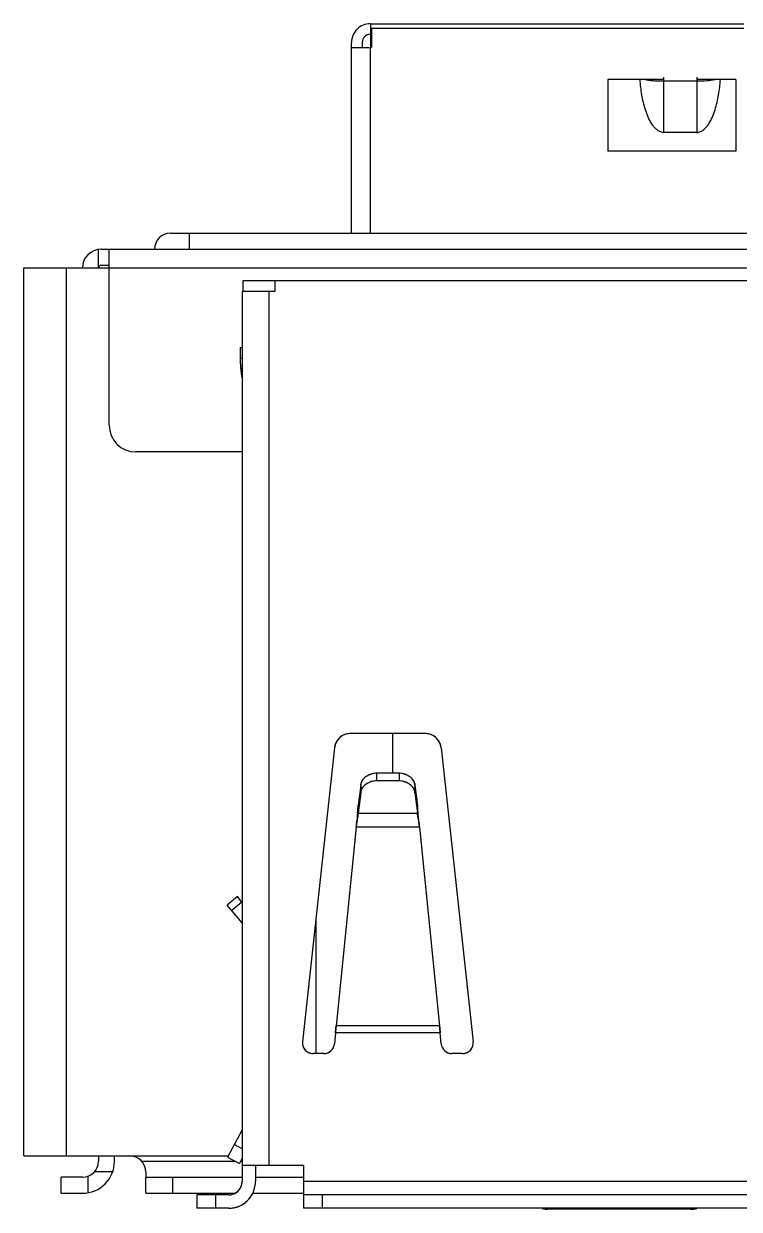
# Model space of a CAD drawing. Header units: millimetres. Extents: x 15 to 418, y 12 to 300.
# Drawn here: x 228.82 to 242.23, y 120.72 to 142.95 of the extents above; entities that cross this region are included whole.
import ezdxf

# ---------------------------------------------------------------- set-up
doc = ezdxf.new("R2010")
doc.units = ezdxf.units.MM
doc.header["$LTSCALE"] = 23.1
doc.layers.get('0').update_dxf_attribs({"linetype": 'CONTINUOUS'})

msp = doc.modelspace()

# ---------------------------------------------------------------- linework, layer by layer
at = {"color": 6, "linetype": 'Continuous'}
for p, q in [((235.311, 142.951), (242.311, 142.951)), ((235.319, 142.951), (235.319, 142.502)), ((235.319, 142.751), (235.311, 142.751)), ((242.311, 142.862), (235.333, 142.862)), ((235.333, 142.862), (235.333, 142.502)), ((234.961, 139.022), (234.961, 142.601)), ((234.961, 142.502), (235.333, 142.502)), ((235.161, 142.601), (235.161, 142.502)), ((235.311, 142.502), (235.311, 139.022)), ((235.333, 142.601), (235.319, 142.601)), ((240.809, 141.902), (239.761, 141.902)), ((239.761, 141.902), (239.761, 140.562)), ((240.809, 141.951), (240.809, 140.912)), ((240.809, 141.877), (241.429, 141.877)), ((241.429, 141.951), (241.429, 140.912)), ((242.161, 141.902), (241.429, 141.902)), ((242.161, 141.902), (242.161, 140.562)), ((241.429, 140.912), (240.809, 140.912)), ((242.161, 140.562), (239.761, 140.562)), ((231.569, 139.022), (245.969, 139.022)), ((231.919, 139.022), (231.919, 138.722)), ((230.219, 138.372), (230.219, 138.719)), ((230.269, 138.722), (247.899, 138.722)), ((230.419, 135.422), (230.419, 138.722)), ((228.819, 138.372), (248.311, 138.372)), ((228.819, 121.722), (228.819, 138.372)), ((229.619, 121.722), (229.619, 138.372)), ((230.269, 138.422), (230.419, 138.422)), ((232.911, 134.922), (230.919, 134.922)), ((228.819, 121.722), (232.651, 121.722)), ((230.219, 121.722), (230.219, 121.622)), ((230.519, 121.622), (230.519, 121.722)), ((231.027, 121.622), (232.784, 121.622)), ((232.881, 121.622), (232.911, 121.622)), ((230.484, 121.422), (230.142, 121.422)), ((231.104, 121.422), (231.104, 121.339)), ((229.919, 121.322), (229.519, 121.322)), ((229.519, 121.022), (229.519, 121.322)), ((230.019, 121.339), (230.019, 121.031)), ((231.104, 121.031), (231.104, 121.322)), ((231.114, 121.322), (232.911, 121.322)), ((231.604, 121.322), (231.604, 121.022)), ((233.161, 121.322), (234.061, 121.322)), ((229.519, 121.022), (229.919, 121.022)), ((231.114, 121.022), (232.775, 121.022)), ((233.107, 121.022), (234.061, 121.022))]:
    msp.add_line(p, q, dxfattribs=at)
at = {"color": 7, "linetype": 'Continuous'}
for p, q in [((247.471, 138.131), (232.921, 138.131)), ((232.921, 138.131), (232.921, 137.931)), ((233.521, 138.131), (233.521, 137.931)), ((233.521, 137.931), (232.911, 137.931)), ((232.911, 137.931), (232.911, 121.241)), ((233.411, 137.931), (233.411, 121.541)), ((232.874, 136.881), (232.911, 136.881)), ((232.874, 136.881), (232.874, 136.681)), ((232.911, 136.681), (232.874, 136.681)), ((236.342, 129.641), (234.939, 129.641)), ((235.731, 129.641), (235.731, 128.897)), ((234.641, 129.373), (234.042, 123.863)), ((236.641, 129.373), (237.24, 123.863)), ((235.851, 128.897), (235.431, 128.897)), ((235.431, 128.897), (235.431, 128.753)), ((235.851, 128.753), (235.431, 128.753)), ((235.851, 128.897), (235.851, 128.753)), ((235.132, 128.675), (235.085, 128.29)), ((235.132, 128.532), (235.085, 128.146)), ((235.132, 128.675), (235.132, 128.532)), ((236.149, 128.675), (236.196, 128.29)), ((236.149, 128.675), (236.149, 128.532)), ((236.149, 128.532), (236.196, 128.146)), ((235.085, 128.29), (235.085, 128.146)), ((236.196, 128.29), (236.196, 128.146)), ((235.073, 128.151), (235.073, 128.147)), ((235.085, 128.146), (236.196, 128.146)), ((236.209, 128.151), (236.209, 128.147)), ((235.048, 127.885), (234.672, 124.161)), ((235.056, 127.945), (235.048, 127.885)), ((236.233, 127.885), (235.048, 127.885)), ((235.056, 127.945), (235.06, 127.976)), ((236.221, 127.976), (236.225, 127.945)), ((236.233, 127.885), (236.225, 127.945)), ((236.233, 127.885), (236.61, 124.161)), ((232.822, 126.584), (232.63, 126.423)), ((232.907, 126.482), (232.822, 126.584)), ((232.911, 126.089), (232.63, 126.423)), ((232.907, 126.482), (232.715, 126.322)), ((234.291, 126.152), (234.291, 123.641)), ((234.661, 124.031), (234.668, 124.118)), ((234.668, 124.118), (234.661, 124.031)), ((234.668, 124.118), (234.672, 124.161)), ((234.672, 124.161), (234.668, 124.118)), ((236.61, 124.161), (234.672, 124.161)), ((236.61, 124.161), (236.614, 124.118)), ((236.614, 124.118), (236.61, 124.161)), ((236.614, 124.118), (236.621, 124.031)), ((236.621, 124.031), (236.614, 124.118)), ((234.661, 124.031), (234.64, 123.821)), ((236.621, 124.031), (234.661, 124.031)), ((236.642, 123.821), (236.621, 124.031)), ((234.441, 123.641), (234.241, 123.641)), ((237.041, 123.641), (236.841, 123.641)), ((232.911, 122.211), (232.638, 121.699)), ((232.911, 121.854), (232.763, 121.933)), ((232.638, 121.699), (232.859, 121.582)), ((232.911, 121.679), (232.859, 121.582)), ((234.061, 121.541), (232.911, 121.541)), ((233.161, 121.541), (233.161, 121.241)), ((234.061, 121.541), (234.061, 120.741)), ((245.881, 121.241), (234.061, 121.241)), ((232.661, 120.991), (232.061, 120.991)), ((232.061, 120.991), (232.061, 120.741)), ((232.411, 120.991), (232.411, 120.741)), ((245.881, 120.991), (234.061, 120.991)), ((234.411, 120.991), (234.411, 120.741)), ((232.661, 120.741), (232.061, 120.741)), ((245.881, 120.741), (234.061, 120.741)), ((241.321, 120.721), (238.641, 120.721))]:
    msp.add_line(p, q, dxfattribs=at)
at = {"color": 6, "linetype": 'Continuous'}
for centre, radius, start, end in [((235.311, 142.601), 0.35, 89.9714, 180.0286), ((235.311, 142.601), 0.15, 89.9407, 180.0593), ((231.569, 138.722), 0.3, 90, 180), ((230.269, 138.372), 0.35, 90, 180), ((230.269, 138.372), 0.05, 90, 180), ((230.919, 135.422), 0.5, 180, 270), ((229.919, 121.622), 0.6, 270, 360), ((229.919, 121.622), 0.3, 270, 360), ((230.804, 121.422), 0.3, 0, 90)]:
    msp.add_arc(centre, radius, start, end, dxfattribs=at)
at = {"color": 7, "linetype": 'Continuous'}
for centre, radius, start, end in [((234.891, 136.681), 2.017, 179.9996, 190.5557), ((234.889, 136.681), 2.015, 179.9951, 189.6092), ((234.89, 136.681), 2.016, 189.6074, 190.5465), ((234.939, 129.341), 0.3, 89.9951, 173.8015), ((234.939, 129.342), 0.299, 119.006, 123.4557), ((234.939, 129.341), 0.3, 113.4155, 119.0055), ((234.939, 129.342), 0.299, 106.5408, 113.4169), ((234.939, 129.339), 0.302, 90.0625, 106.4881), ((236.342, 129.339), 0.302, 73.5017, 89.948), ((236.342, 129.341), 0.3, 6.1985, 90.0049), ((236.343, 129.342), 0.299, 66.5835, 73.4549), ((236.342, 129.341), 0.301, 62.0317, 66.5852), ((236.343, 129.341), 0.299, 56.5466, 62.0325), ((234.941, 129.34), 0.302, 157.2983, 173.7445), ((234.939, 129.341), 0.299, 150.3801, 157.2514), ((234.94, 129.341), 0.301, 145.8282, 150.3818), ((234.939, 129.341), 0.299, 140.3431, 145.829), ((234.94, 129.34), 0.301, 123.4729, 140.3241), ((236.342, 129.34), 0.301, 39.6763, 56.5276), ((236.343, 129.341), 0.299, 35.2094, 39.6591), ((236.342, 129.341), 0.3, 29.6189, 35.209), ((236.343, 129.341), 0.299, 22.7443, 29.6204), ((236.34, 129.34), 0.302, 6.266, 22.6915), ((235.379, 128.626), 0.256, 134.9091, 140.6703), ((235.416, 128.577), 0.317, 114.5469, 118.6544), ((235.417, 128.432), 0.319, 113.6534, 118.6275), ((235.425, 128.415), 0.338, 103.7885, 113.6464), ((235.431, 128.533), 0.363, 89.9929, 103.7939), ((235.43, 128.534), 0.363, 89.9804, 103.8008), ((235.43, 128.391), 0.363, 89.9805, 103.7888), ((235.851, 128.534), 0.363, 76.2112, 90.0195), ((235.851, 128.39), 0.363, 76.2061, 90.0071), ((235.851, 128.391), 0.363, 76.1992, 90.0196), ((235.857, 128.558), 0.338, 66.3536, 76.2115), ((235.865, 128.576), 0.319, 61.3725, 66.3466), ((235.865, 128.434), 0.317, 61.3456, 65.4531), ((235.901, 128.625), 0.257, 40.378, 45.1056), ((235.374, 128.487), 0.249, 139.6358, 141.7936), ((235.38, 128.482), 0.257, 134.8944, 139.622), ((235.902, 128.482), 0.256, 39.3326, 45.0909), ((235.908, 128.488), 0.248, 38.2039, 39.3043), ((245.69, 127.274), 10.654, 174.5304, 175.2791), ((225.718, 127.286), 10.526, 4.7173, 5.4738), ((272.818, 125.019), 37.875, 175.2622, 175.4902), ((264.745, 125.672), 29.775, 175.2315, 175.5207), ((237.761, 127.705), 2.712, 170.6275, 170.8432), ((237.749, 127.707), 2.7, 170.634, 170.8507), ((233.387, 127.683), 2.848, 8.9965, 9.3678), ((233.396, 127.684), 2.839, 8.9886, 9.3612), ((198.774, 125.044), 37.563, 4.5096, 4.7386), ((206.262, 131.827), 29.055, 352.2012, 352.3221), ((265.016, 131.827), 29.051, 187.6779, 187.7988), ((234.243, 123.841), 0.202, 173.8949, 192.6277), ((234.241, 123.841), 0.2, 173.7865, 270.0101), ((234.441, 123.841), 0.2, 269.9835, 354.3338), ((234.439, 123.841), 0.201, 341.8074, 354.2498), ((236.841, 123.841), 0.2, 185.3571, 192.0267), ((236.841, 123.841), 0.2, 185.6704, 270.0165), ((237.041, 123.841), 0.2, 269.9907, 6.2128), ((237.039, 123.841), 0.202, 347.3562, 6.1218), ((234.24, 123.841), 0.199, 192.7112, 200.5947), ((234.241, 123.841), 0.2, 200.5922, 206.8791), ((234.24, 123.841), 0.199, 206.8794, 212.1831), ((234.241, 123.841), 0.201, 212.2096, 231.5875), ((234.241, 123.841), 0.2, 231.6169, 238.137), ((234.241, 123.841), 0.2, 238.1355, 243.2054), ((234.241, 123.84), 0.199, 243.2025, 251.0785), ((234.241, 123.843), 0.202, 251.1527, 269.9184), ((234.441, 123.84), 0.199, 311.3106, 314.6334), ((234.44, 123.841), 0.2, 333.6884, 341.8297), ((236.843, 123.842), 0.202, 192.0168, 200.2969), ((236.84, 123.841), 0.199, 200.294, 206.1587), ((236.841, 123.841), 0.2, 206.2245, 223.4402), ((236.84, 123.84), 0.199, 224.7383, 227.7257), ((236.841, 123.841), 0.2, 234.8277, 249.1771), ((237.04, 123.843), 0.202, 270.0983, 288.8312), ((237.041, 123.84), 0.199, 288.9146, 296.7981), ((237.041, 123.841), 0.2, 296.7956, 303.0528), ((237.041, 123.841), 0.199, 303.0529, 308.3865), ((237.04, 123.841), 0.201, 308.4131, 327.7909), ((237.041, 123.841), 0.2, 327.8204, 334.3632), ((237.04, 123.841), 0.2, 334.3617, 339.4088), ((237.041, 123.841), 0.199, 339.4059, 347.2819), ((232.661, 121.241), 0.5, 269.9975, 0.0025), ((232.661, 121.241), 0.25, 269.993, 0.007), ((232.66, 121.241), 0.25, 330.0347, 342.0891), ((232.659, 121.241), 0.252, 342.1679, 359.9339), ((232.658, 121.241), 0.503, 345.0972, 359.9607), ((232.66, 121.243), 0.252, 270.0793, 287.837), ((232.661, 121.241), 0.25, 287.9294, 301.0266), ((232.661, 121.24), 0.249, 301.0336, 306.0013), ((232.659, 121.242), 0.252, 306.0606, 323.9664), ((232.661, 121.241), 0.25, 324.0284, 330.0315), ((232.659, 121.242), 0.502, 315.0294, 329.9792), ((232.661, 121.241), 0.5, 330.0124, 335.2978), ((232.66, 121.241), 0.5, 335.2987, 345.0518), ((232.66, 121.243), 0.502, 270.0325, 284.8997), ((232.661, 121.241), 0.5, 284.9393, 294.1555), ((232.659, 121.243), 0.502, 300.0008, 313.3455), ((232.662, 121.239), 0.498, 313.3662, 314.9939), ((238.641, 121.074), 0.353, 252.1723, 269.9207), ((238.641, 121.071), 0.35, 252.0961, 270.0044), ((241.32, 121.074), 0.353, 270.066, 287.8228), ((241.321, 121.071), 0.35, 269.9956, 287.8858)]:
    msp.add_arc(centre, radius, start, end, dxfattribs=at)
at = {"color": 6, "linetype": 'Continuous'}
for points, knots in [([(240.809, 140.912), (240.786, 140.912), (240.737, 140.923), (240.676, 140.963), (240.626, 141.015), (240.57, 141.093), (240.515, 141.2), (240.466, 141.336), (240.428, 141.475), (240.39, 141.663), (240.374, 141.806), (240.367, 141.902)], [0, 0, 0, 0, 0.062232, 0.124636, 0.187137, 0.249669, 0.374655, 0.499712, 0.624793, 0.749883, 1, 1, 1, 1]), ([(240.47, 141.902), (240.493, 141.898), (240.543, 141.89), (240.609, 141.884), (240.667, 141.88), (240.706, 141.879), (240.737, 141.878), (240.757, 141.877), (240.773, 141.877), (240.785, 141.877), (240.795, 141.877), (240.803, 141.876), (240.807, 141.877), (240.809, 141.877)], [0, 0, 0, 0, 0.20734, 0.450304, 0.582008, 0.718582, 0.788208, 0.858457, 0.893752, 0.929124, 0.964549, 0.982269, 1, 1, 1, 1]), ([(241.429, 140.912), (241.453, 140.912), (241.501, 140.923), (241.562, 140.963), (241.613, 141.015), (241.669, 141.093), (241.724, 141.2), (241.773, 141.336), (241.811, 141.475), (241.849, 141.663), (241.865, 141.806), (241.872, 141.902)], [0, 0, 0, 0, 0.062228, 0.124634, 0.187137, 0.24967, 0.374656, 0.499714, 0.624794, 0.749884, 1, 1, 1, 1]), ([(241.429, 141.877), (241.492, 141.877), (241.606, 141.88), (241.719, 141.893), (241.769, 141.902)], [0, 0, 0, 0, 0.549939, 1, 1, 1, 1]), ([(231.104, 121.339), (231.104, 121.337), (231.104, 121.332), (231.106, 121.327), (231.109, 121.323), (231.112, 121.322), (231.114, 121.322)], [0, 0, 0, 0, 0.337037, 0.591598, 0.793728, 1, 1, 1, 1]), ([(231.104, 121.031), (231.104, 121.028), (231.106, 121.023), (231.111, 121.022), (231.114, 121.022)], [0, 0, 0, 0, 0.463468, 1, 1, 1, 1])]:
    msp.add_open_spline(points, degree=3, knots=knots, dxfattribs=at)
at = {"color": 7, "linetype": 'Continuous'}
for points, knots in [([(235.153, 128.745), (235.151, 128.739), (235.141, 128.717), (235.134, 128.693), (235.132, 128.675)], [0, 0, 0, 0, 0.254075, 1, 1, 1, 1]), ([(235.132, 128.675), (235.133, 128.681), (235.137, 128.705), (235.145, 128.729), (235.153, 128.745)], [0, 0, 0, 0, 0.24714, 1, 1, 1, 1]), ([(235.181, 128.788), (235.179, 128.785), (235.168, 128.771), (235.159, 128.756), (235.153, 128.745)], [0, 0, 0, 0, 0.253589, 1, 1, 1, 1]), ([(235.153, 128.745), (235.155, 128.749), (235.163, 128.764), (235.173, 128.778), (235.181, 128.788)], [0, 0, 0, 0, 0.246954, 1, 1, 1, 1]), ([(235.264, 128.855), (235.258, 128.852), (235.235, 128.838), (235.213, 128.821), (235.199, 128.807)], [0, 0, 0, 0, 0.25552, 1, 1, 1, 1]), ([(235.199, 128.807), (235.203, 128.812), (235.223, 128.83), (235.246, 128.846), (235.264, 128.855)], [0, 0, 0, 0, 0.244967, 1, 1, 1, 1]), ([(235.199, 128.663), (235.203, 128.668), (235.223, 128.687), (235.246, 128.702), (235.264, 128.712)], [0, 0, 0, 0, 0.244961, 1, 1, 1, 1]), ([(235.264, 128.712), (235.258, 128.709), (235.235, 128.695), (235.213, 128.678), (235.199, 128.664)], [0, 0, 0, 0, 0.255517, 1, 1, 1, 1]), ([(235.344, 128.886), (235.339, 128.885), (235.318, 128.879), (235.299, 128.872), (235.284, 128.866)], [0, 0, 0, 0, 0.252663, 1, 1, 1, 1]), ([(235.284, 128.866), (235.289, 128.868), (235.308, 128.876), (235.329, 128.882), (235.344, 128.886)], [0, 0, 0, 0, 0.247435, 1, 1, 1, 1]), ([(235.344, 128.743), (235.339, 128.742), (235.321, 128.737), (235.302, 128.73), (235.289, 128.724)], [0, 0, 0, 0, 0.252431, 1, 1, 1, 1]), ([(235.937, 128.886), (235.942, 128.885), (235.961, 128.88), (235.979, 128.873), (235.992, 128.868)], [0, 0, 0, 0, 0.252431, 1, 1, 1, 1]), ([(235.938, 128.743), (235.943, 128.742), (235.963, 128.736), (235.983, 128.729), (235.997, 128.722)], [0, 0, 0, 0, 0.252663, 1, 1, 1, 1]), ([(235.997, 128.722), (235.992, 128.724), (235.973, 128.733), (235.953, 128.739), (235.938, 128.743)], [0, 0, 0, 0, 0.247435, 1, 1, 1, 1]), ([(236.083, 128.807), (236.078, 128.812), (236.058, 128.83), (236.035, 128.846), (236.017, 128.855)], [0, 0, 0, 0, 0.244974, 1, 1, 1, 1]), ([(236.017, 128.855), (236.023, 128.852), (236.047, 128.838), (236.068, 128.821), (236.083, 128.807)], [0, 0, 0, 0, 0.255517, 1, 1, 1, 1]), ([(236.017, 128.712), (236.024, 128.709), (236.047, 128.695), (236.069, 128.678), (236.083, 128.663)], [0, 0, 0, 0, 0.255544, 1, 1, 1, 1]), ([(236.083, 128.664), (236.078, 128.668), (236.058, 128.687), (236.035, 128.702), (236.017, 128.712)], [0, 0, 0, 0, 0.244967, 1, 1, 1, 1]), ([(236.128, 128.745), (236.126, 128.749), (236.117, 128.765), (236.106, 128.781), (236.097, 128.791)], [0, 0, 0, 0, 0.246648, 1, 1, 1, 1]), ([(236.097, 128.791), (236.1, 128.788), (236.112, 128.773), (236.122, 128.757), (236.128, 128.745)], [0, 0, 0, 0, 0.253938, 1, 1, 1, 1]), ([(236.149, 128.675), (236.149, 128.681), (236.145, 128.705), (236.136, 128.729), (236.128, 128.745)], [0, 0, 0, 0, 0.247159, 1, 1, 1, 1]), ([(236.128, 128.745), (236.131, 128.739), (236.141, 128.717), (236.147, 128.693), (236.149, 128.675)], [0, 0, 0, 0, 0.254086, 1, 1, 1, 1]), ([(235.132, 128.532), (235.133, 128.538), (235.137, 128.562), (235.145, 128.585), (235.153, 128.602)], [0, 0, 0, 0, 0.247159, 1, 1, 1, 1]), ([(235.153, 128.602), (235.151, 128.596), (235.141, 128.574), (235.134, 128.55), (235.132, 128.532)], [0, 0, 0, 0, 0.254086, 1, 1, 1, 1]), ([(235.153, 128.602), (235.155, 128.605), (235.163, 128.619), (235.171, 128.632), (235.179, 128.641)], [0, 0, 0, 0, 0.247213, 1, 1, 1, 1]), ([(235.178, 128.641), (235.176, 128.638), (235.167, 128.625), (235.159, 128.612), (235.153, 128.602)], [0, 0, 0, 0, 0.253192, 1, 1, 1, 1]), ([(236.103, 128.641), (236.105, 128.638), (236.115, 128.625), (236.123, 128.612), (236.128, 128.602)], [0, 0, 0, 0, 0.25323, 1, 1, 1, 1]), ([(236.128, 128.602), (236.123, 128.612), (236.115, 128.625), (236.105, 128.638), (236.103, 128.641)], [0, 0, 0, 0, 0.746803, 1, 1, 1, 1]), ([(236.128, 128.602), (236.131, 128.596), (236.141, 128.574), (236.147, 128.55), (236.149, 128.532)], [0, 0, 0, 0, 0.254075, 1, 1, 1, 1]), ([(236.149, 128.532), (236.149, 128.538), (236.145, 128.562), (236.136, 128.585), (236.128, 128.602)], [0, 0, 0, 0, 0.24714, 1, 1, 1, 1]), ([(235.073, 128.151), (235.074, 128.163), (235.078, 128.209), (235.082, 128.256), (235.085, 128.29)], [0, 0, 0, 0, 0.262447, 1, 1, 1, 1]), ([(236.209, 128.151), (236.208, 128.163), (236.204, 128.209), (236.2, 128.255), (236.196, 128.29)], [0, 0, 0, 0, 0.262328, 1, 1, 1, 1]), ([(235.084, 128.136), (235.081, 128.121), (235.071, 128.058), (235.063, 127.994), (235.056, 127.945)], [0, 0, 0, 0, 0.231766, 1, 1, 1, 1]), ([(235.06, 127.976), (235.062, 127.99), (235.07, 128.044), (235.077, 128.097), (235.084, 128.136)], [0, 0, 0, 0, 0.263665, 1, 1, 1, 1]), ([(236.225, 127.945), (236.223, 127.961), (236.215, 128.022), (236.206, 128.083), (236.199, 128.128)], [0, 0, 0, 0, 0.261924, 1, 1, 1, 1]), ([(236.199, 128.128), (236.201, 128.116), (236.209, 128.065), (236.216, 128.015), (236.221, 127.976)], [0, 0, 0, 0, 0.234394, 1, 1, 1, 1])]:
    msp.add_open_spline(points, degree=3, knots=knots, dxfattribs=at)
for points in [[(234.441, 123.641), (234.465, 123.641), (234.489, 123.645), (234.512, 123.654)], [(234.512, 123.654), (234.534, 123.662), (234.555, 123.675), (234.573, 123.691)], [(234.581, 123.699), (234.597, 123.714), (234.61, 123.732), (234.62, 123.752)], [(236.77, 123.654), (236.792, 123.645), (236.817, 123.641), (236.841, 123.641)]]:
    msp.add_open_spline(points, degree=3, dxfattribs=at)

doc.saveas('drawing.dxf')
